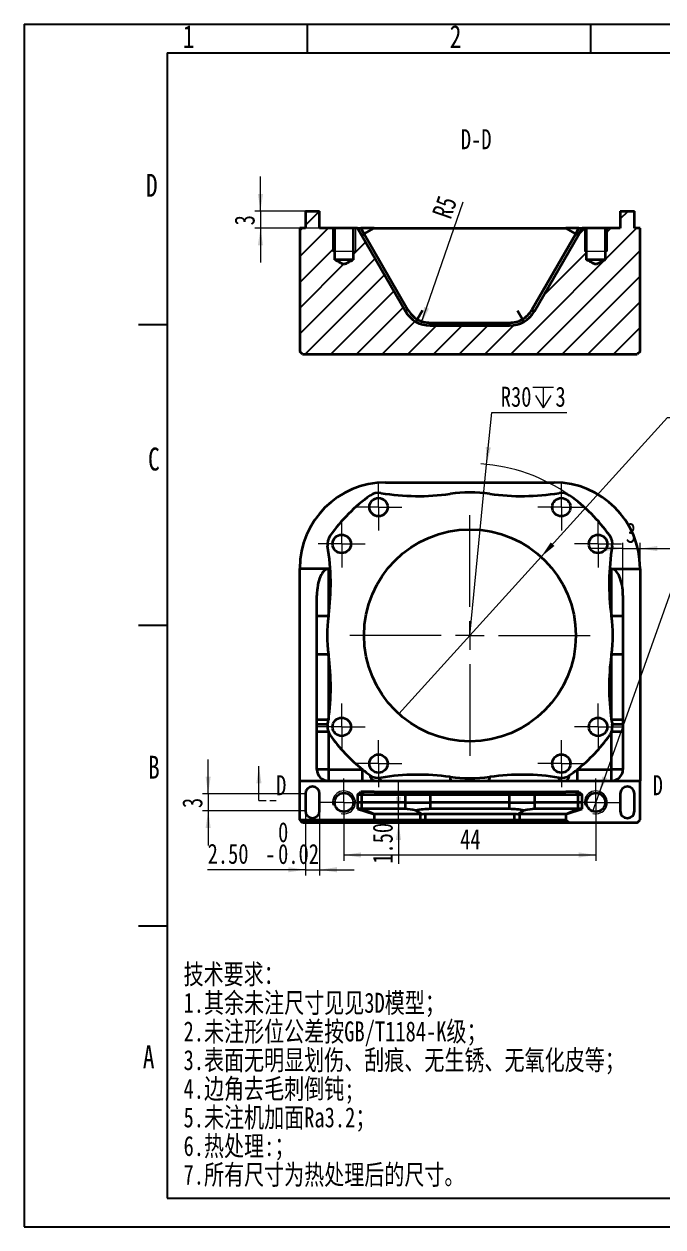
# Model space of a CAD drawing. Header units: millimetres. Extents: x 0 to 297, y 0 to 210.
# Drawn here: x 0 to 111.6, y 0 to 210 of the extents above; entities that cross this region are included whole.
import ezdxf

# ---------------------------------------------------------------- set-up
doc = ezdxf.new("R2010")
doc.units = ezdxf.units.MM
for name, pattern in [('SLD-中心线', [34.29, 30.48, -1.27, 1.27, -1.27]), ('SLD-实线', [0]), ('SLD-虚线', [1.905, 1.27, -0.635])]:
    doc.linetypes.add(name, pattern=pattern)
for name, color, linetype in [('中心线层', 1, 'SLD-中心线'), ('剖面线层', 133, 'SLD-实线'), ('尺寸线层', 83, 'SLD-实线'), ('文本', 7, 'SLD-实线'), ('细实线层', 7, 'SLD-实线')]:
    doc.layers.add(name, color=color, linetype=linetype)
doc.layers.add('粗实线层', color=7, linetype='SLD-实线', lineweight=35)
doc.styles.add('SLDTEXTSTYLE0', font='长仿宋体', dxfattribs={"bigfont": 'bigfont'})
doc.styles.add('SLDTEXTSTYLE1', font='长仿宋体')
doc.styles.add('SLDTEXTSTYLE3', font='长仿宋体')
doc.dimstyles.new('SLDDIMSTYLE0', dxfattribs={"dimtxt": 3.5, "dimasz": 3, "dimexe": 0, "dimexo": 0.0625, "dimgap": 0.875, "dimtad": 2, "dimrnd": 1e-09, "dimzin": 12, "dimdsep": 46, "dimtxsty": 'SLDTEXTSTYLE3', "dimsah": 1, "dimcen": 0.09, "dimadec": 0, "dimazin": 3, "dimtfac": 1, "dimtmove": 0, "dimatfit": 0, "dimfxl": 0, "dimfrac": 2, "dimtolj": 1, "dimtzin": 12, "dimarcsym": 0})
doc.dimstyles.new('SLDDIMSTYLE1', dxfattribs={"dimtxt": 3.5, "dimasz": 3, "dimexe": 0, "dimexo": 0.0625, "dimgap": 0.875, "dimtad": 2, "dimrnd": 1e-09, "dimzin": 12, "dimdsep": 46, "dimtxsty": 'SLDTEXTSTYLE3', "dimsah": 1, "dimcen": 0.09, "dimadec": 0, "dimazin": 3, "dimtfac": 1, "dimtofl": 0, "dimtmove": 0, "dimatfit": 3, "dimfxl": 0, "dimfrac": 2, "dimtolj": 1, "dimtzin": 12, "dimarcsym": 0})
doc.dimstyles.new('SLDDIMSTYLE3', dxfattribs={"dimtxt": 3.5, "dimasz": 3, "dimexe": 0, "dimexo": 0.0625, "dimgap": 0.875, "dimtad": 0, "dimtih": 1, "dimtoh": 1, "dimrnd": 1e-09, "dimzin": 12, "dimdsep": 46, "dimtxsty": 'SLDTEXTSTYLE3', "dimblk1": 'NONE', "dimsah": 1, "dimcen": 0, "dimadec": 0, "dimazin": 3, "dimtfac": 1, "dimtmove": 0, "dimatfit": 3, "dimldrblk": 'NONE', "dimfxl": 0, "dimfrac": 2, "dimtolj": 1, "dimtzin": 12, "dimarcsym": 0})
doc.dimstyles.new('SLDDIMSTYLE5', dxfattribs={"dimtxt": 3.5, "dimasz": 3, "dimexe": 0, "dimexo": 0.0625, "dimgap": 0.875, "dimtad": 0, "dimtih": 1, "dimtoh": 1, "dimdec": 6, "dimrnd": 1e-09, "dimzin": 12, "dimdsep": 46, "dimtxsty": 'SLDTEXTSTYLE3', "dimblk1": 'NONE', "dimsah": 1, "dimcen": 0, "dimadec": 0, "dimazin": 3, "dimtfac": 1, "dimtmove": 0, "dimatfit": 3, "dimldrblk": 'NONE', "dimfxl": 0, "dimfrac": 2, "dimtolj": 1, "dimtzin": 12, "dimarcsym": 0})
doc.dimstyles.new('SLDDIMSTYLE6', dxfattribs={"dimtxt": 3.5, "dimasz": 3, "dimexe": 0, "dimexo": 0.0625, "dimgap": 0.875, "dimtad": 2, "dimrnd": 1e-09, "dimzin": 4, "dimdsep": 46, "dimtxsty": 'SLDTEXTSTYLE3', "dimsah": 1, "dimcen": 0.09, "dimadec": 0, "dimazin": 1, "dimtol": 1, "dimtm": 0.02, "dimtfac": 1, "dimtmove": 0, "dimatfit": 0, "dimfxl": 0, "dimfrac": 2, "dimtolj": 1, "dimarcsym": 0})
doc.dimstyles.new('SLDDIMSTYLE7', dxfattribs={"dimtxt": 3.5, "dimasz": 3, "dimexe": 0, "dimexo": 0.0625, "dimgap": 0.875, "dimtad": 0, "dimtih": 1, "dimtoh": 1, "dimrnd": 1e-09, "dimzin": 12, "dimdsep": 46, "dimtxsty": 'SLDTEXTSTYLE3', "dimsah": 1, "dimcen": 0, "dimadec": 0, "dimazin": 3, "dimtfac": 1, "dimtofl": 0, "dimtmove": 0, "dimatfit": 3, "dimfxl": 0, "dimfrac": 2, "dimtolj": 1, "dimtzin": 12, "dimarcsym": 0})
doc.dimstyles.new('SLDDIMSTYLE8', dxfattribs={"dimtxt": 3.5, "dimasz": 3, "dimexe": 0, "dimexo": 0.0625, "dimgap": 0.875, "dimtad": 2, "dimrnd": 1e-09, "dimzin": 4, "dimdsep": 46, "dimtxsty": 'SLDTEXTSTYLE3', "dimsah": 1, "dimcen": 0.09, "dimadec": 0, "dimazin": 1, "dimtfac": 1, "dimtmove": 0, "dimatfit": 0, "dimfxl": 0, "dimfrac": 2, "dimtolj": 1, "dimtzin": 12, "dimarcsym": 0})
doc.dimstyles.new('SLDDIMSTYLE9', dxfattribs={"dimtxt": 3.5, "dimasz": 3, "dimexe": 0, "dimexo": 0.0625, "dimgap": 0.875, "dimtad": 2, "dimrnd": 1e-09, "dimzin": 12, "dimdsep": 46, "dimtxsty": 'SLDTEXTSTYLE3', "dimsah": 1, "dimcen": 0, "dimadec": 0, "dimazin": 3, "dimtfac": 1, "dimtofl": 0, "dimtmove": 0, "dimatfit": 3, "dimfxl": 0, "dimfrac": 2, "dimtolj": 1, "dimtzin": 12, "dimarcsym": 0})

# ---------------------------------------------------------------- blocks, each defined once
blk = doc.blocks.new('_D_10')
at = {"layer": '尺寸线层', "linetype": 'SLD-实线', "lineweight": 18}
for p, q in [((104.61, 118.43), (98.61, 118.43)), ((104.61, 110.25), (104.61, 119.43)), ((104.61, 118.43), (107.61, 118.43)), ((107.61, 114.87), (107.61, 119.43)), ((107.61, 118.43), (113.61, 118.43))]:
    blk.add_line(p, q, dxfattribs=at)
for points in [[(104.61, 118.43), (101.61, 118.88), (101.61, 117.98)], [(107.61, 118.43), (110.61, 117.98), (110.61, 118.88)]]:
    blk.add_solid(points, dxfattribs=at)
at = {"layer": '尺寸线层', "linetype": 'SLD-实线', "lineweight": 18, "insert": (105.12, 122.94), "char_height": 3.5, "attachment_point": 1, "style": 'SLDTEXTSTYLE3'}
blk.add_mtext('3', dxfattribs=at)
blk = doc.blocks.new('SW_SYMBOL_HOLE_DEPTH')
at = {"layer": '尺寸线层', "color": 0, "linetype": 'SLD-实线', "lineweight": 18}
for p, q in [((0, 875), (800, 875)), ((100, 555), (400, 75)), ((400, 875), (400, 75)), ((700, 555), (400, 75))]:
    blk.add_line(p, q, dxfattribs=at)
blk = doc.blocks.new('_D_11')
at = {"layer": '尺寸线层', "linetype": 'SLD-实线', "lineweight": 18}
for p, q in [((100.44, 75.68), (113.02, 111.02)), ((113.02, 111.02), (148.99, 111.02)), ((99.34, 72.57), (100.44, 75.68))]:
    blk.add_line(p, q, dxfattribs=at)
blk.add_solid([(100.44, 75.68), (101.87, 78.35), (101.02, 78.66)], dxfattribs=at)
at = {"layer": '尺寸线层', "linetype": 'SLD-实线', "lineweight": 18, "xscale": 0.004511737089201878, "yscale": 0.004511737089201878, "zscale": 0.004511737089201878}
for p in [(141.19, 111.5), (132.96, 107.07)]:
    blk.add_blockref('SW_SYMBOL_HOLE_DEPTH', p, dxfattribs=at)
at = {"layer": '尺寸线层', "linetype": 'SLD-实线', "lineweight": 18, "char_height": 3.5, "attachment_point": 1, "style": 'SLDTEXTSTYLE3'}
for s, insert in [('2 x  M4 - 6H ', (114.61, 115.53)), (' 4', (145.16, 115.53)), ('%%c', (116.62, 111.07)), (' 3.30 ', (120.81, 111.1)), (' 5.50', (136.93, 111.1))]:
    blk.add_mtext(s, dxfattribs=dict(at, insert=insert))
blk = doc.blocks.new('_None')
blk = doc.blocks.new('_D_12')
at = {"layer": '尺寸线层', "linetype": 'SLD-实线', "lineweight": 18}
for p, q in [((55.89, 74.12), (55.89, 63.94)), ((99.89, 74.12), (99.89, 63.94)), ((55.89, 64.94), (99.89, 64.94))]:
    blk.add_line(p, q, dxfattribs=at)
for points in [[(55.89, 64.94), (58.89, 64.49), (58.89, 65.39)], [(99.89, 64.94), (96.89, 65.39), (96.89, 64.49)]]:
    blk.add_solid(points, dxfattribs=at)
at = {"layer": '尺寸线层', "linetype": 'SLD-实线', "lineweight": 18, "insert": (76.18, 69.45), "char_height": 3.5, "attachment_point": 1, "style": 'SLDTEXTSTYLE3'}
blk.add_mtext('44', dxfattribs=at)
blk = doc.blocks.new('_D_13')
at = {"layer": '尺寸线层', "linetype": 'SLD-实线', "lineweight": 18}
for p, q in [((49.14, 72.62), (49.14, 61.36)), ((51.64, 72.62), (51.64, 61.36)), ((49.14, 62.36), (32.07, 62.36)), ((49.14, 62.36), (51.64, 62.36)), ((51.64, 62.36), (57.64, 62.36))]:
    blk.add_line(p, q, dxfattribs=at)
for points in [[(49.14, 62.36), (46.14, 62.81), (46.14, 61.91)], [(51.64, 62.36), (54.64, 61.91), (54.64, 62.81)]]:
    blk.add_solid(points, dxfattribs=at)
at = {"layer": '尺寸线层', "linetype": 'SLD-实线', "lineweight": 18, "char_height": 3.5, "attachment_point": 1, "style": 'SLDTEXTSTYLE3'}
for s, insert in [('0', (44.38, 70.67)), ('2.50', (32.07, 66.9)), ('0.02', (44.38, 66.87)), ('-', (42.12, 66.87))]:
    blk.add_mtext(s, dxfattribs=dict(at, insert=insert))
blk = doc.blocks.new('_D_14')
at = {"layer": '尺寸线层', "linetype": 'SLD-实线', "lineweight": 18}
for p, q in [((32.16, 75.62), (32.16, 81.62)), ((49.14, 75.62), (31.16, 75.62)), ((32.16, 75.62), (32.16, 72.62)), ((49.14, 72.62), (31.16, 72.62)), ((32.16, 72.62), (32.16, 66.62))]:
    blk.add_line(p, q, dxfattribs=at)
for points in [[(32.16, 75.62), (32.61, 78.62), (31.71, 78.62)], [(32.16, 72.62), (31.71, 69.62), (32.61, 69.62)]]:
    blk.add_solid(points, dxfattribs=at)
at = {"layer": '尺寸线层', "linetype": 'SLD-实线', "lineweight": 18, "insert": (27.65, 73.13), "char_height": 3.5, "attachment_point": 1, "rotation": 90, "style": 'SLDTEXTSTYLE3'}
blk.add_mtext('3', dxfattribs=at)
blk = doc.blocks.new('_D_15')
at = {"layer": '尺寸线层', "linetype": 'SLD-实线', "lineweight": 18}
for p, q in [((90.32, 116.98), (112.4, 141.33)), ((112.4, 141.33), (130.34, 141.33)), ((65.46, 89.57), (90.32, 116.98))]:
    blk.add_line(p, q, dxfattribs=at)
blk.add_solid([(90.32, 116.98), (92.67, 118.9), (92, 119.5)], dxfattribs=at)
at = {"layer": '尺寸线层', "linetype": 'SLD-实线', "lineweight": 18, "char_height": 3.5, "attachment_point": 1}
for s, insert, style in [('%%c', (113.99, 145.82), 'SLDTEXTSTYLE3'), ('37', (118.18, 145.84), 'SLDTEXTSTYLE3'), (' 贯穿', (121.88, 145.84), 'SLDTEXTSTYLE0')]:
    blk.add_mtext(s, dxfattribs=dict(at, insert=insert, style=style))
blk = doc.blocks.new('_D_16')
at = {"layer": '尺寸线层', "linetype": 'SLD-实线', "lineweight": 18}
for p, q in [((80.81, 133.13), (81.69, 142.18)), ((81.69, 142.18), (94.83, 142.18)), ((77.89, 103.27), (80.81, 133.13))]:
    blk.add_line(p, q, dxfattribs=at)
blk.add_arc((77.89, 103.27), 30, 54.5, 86.3314, dxfattribs=at)
blk.add_solid([(80.81, 133.13), (81.54, 136.07), (80.65, 136.16)], dxfattribs=at)
at = {"layer": '尺寸线层', "linetype": 'SLD-实线', "lineweight": 18, "xscale": 0.004511737089201878, "yscale": 0.004511737089201878, "zscale": 0.004511737089201878}
blk.add_blockref('SW_SYMBOL_HOLE_DEPTH', (88.87, 142.66), dxfattribs=at)
at = {"layer": '尺寸线层', "linetype": 'SLD-实线', "lineweight": 18, "char_height": 3.5, "attachment_point": 1, "style": 'SLDTEXTSTYLE3'}
for s, insert in [('R30', (83.28, 146.69)), ('3', (92.83, 146.69))]:
    blk.add_mtext(s, dxfattribs=dict(at, insert=insert))
blk = doc.blocks.new('_D_17')
at = {"layer": '尺寸线层', "linetype": 'SLD-实线', "lineweight": 18}
for p, q in [((65.41, 72.06), (65.41, 78.06)), ((65.41, 70.55), (65.41, 72.06)), ((65.41, 70.55), (65.41, 63.4))]:
    blk.add_line(p, q, dxfattribs=at)
for points in [[(65.41, 72.06), (65.86, 75.06), (64.96, 75.06)], [(65.41, 70.55), (64.96, 67.55), (65.86, 67.55)]]:
    blk.add_solid(points, dxfattribs=at)
at = {"layer": '尺寸线层', "linetype": 'SLD-实线', "lineweight": 18, "insert": (60.9, 63.4), "char_height": 3.5, "attachment_point": 1, "rotation": 90, "style": 'SLDTEXTSTYLE3'}
blk.add_mtext('1.50', dxfattribs=at)
blk = doc.blocks.new('SW_CENTERMARKSYMBOL_5')
at = {"layer": '中心线层', "color": 0, "linetype": 'SLD-中心线', "lineweight": 18}
for p, q in [((0, 2.5), (0, 4.1)), ((0, 0), (0, 2.5)), ((-2.5, 0), (-4.1, 0)), ((0, 0), (-2.5, 0)), ((0, 0), (0, -2.5)), ((0, 0), (2.5, 0)), ((2.5, 0), (4.1, 0)), ((0, -2.5), (0, -4.1))]:
    blk.add_line(p, q, dxfattribs=at)
blk = doc.blocks.new('SW_CENTERMARKSYMBOL_6')
at = {"layer": '中心线层', "color": 0, "linetype": 'SLD-中心线', "lineweight": 18}
for p, q in [((0, 2.5), (0, 4.1)), ((0, 0), (0, 2.5)), ((-2.5, 0), (-4.1, 0)), ((0, 0), (-2.5, 0)), ((0, 0), (0, -2.5)), ((0, 0), (2.5, 0)), ((2.5, 0), (4.1, 0)), ((0, -2.5), (0, -4.1))]:
    blk.add_line(p, q, dxfattribs=at)
blk = doc.blocks.new('SW_CENTERMARKSYMBOL_7')
at = {"layer": '中心线层', "color": 0, "linetype": 'SLD-中心线', "lineweight": 18}
for p, q in [((0, 2.5), (0, 4.1)), ((0, 0), (0, 2.5)), ((-2.5, 0), (-4.1, 0)), ((0, 0), (-2.5, 0)), ((0, 0), (0, -2.5)), ((0, 0), (2.5, 0)), ((2.5, 0), (4.1, 0)), ((0, -2.5), (0, -4.1))]:
    blk.add_line(p, q, dxfattribs=at)
blk = doc.blocks.new('SW_CENTERMARKSYMBOL_8')
at = {"layer": '中心线层', "color": 0, "linetype": 'SLD-中心线', "lineweight": 18}
for p, q in [((0, 2.5), (0, 4.1)), ((0, 0), (0, 2.5)), ((-2.5, 0), (-4.1, 0)), ((0, 0), (-2.5, 0)), ((0, 0), (0, -2.5)), ((0, 0), (2.5, 0)), ((2.5, 0), (4.1, 0)), ((0, -2.5), (0, -4.1))]:
    blk.add_line(p, q, dxfattribs=at)
blk = doc.blocks.new('SW_CENTERMARKSYMBOL_9')
at = {"layer": '中心线层', "color": 0, "linetype": 'SLD-中心线', "lineweight": 18}
for p, q in [((0, 2.5), (0, 4.1)), ((0, 0), (0, 2.5)), ((-2.5, 0), (-4.1, 0)), ((0, 0), (-2.5, 0)), ((0, 0), (0, -2.5)), ((0, 0), (2.5, 0)), ((2.5, 0), (4.1, 0)), ((0, -2.5), (0, -4.1))]:
    blk.add_line(p, q, dxfattribs=at)
blk = doc.blocks.new('SW_CENTERMARKSYMBOL_10')
at = {"layer": '中心线层', "color": 0, "linetype": 'SLD-中心线', "lineweight": 18}
for p, q in [((0, 2.5), (0, 4.1)), ((0, 0), (0, 2.5)), ((-2.5, 0), (-4.1, 0)), ((0, 0), (-2.5, 0)), ((0, 0), (0, -2.5)), ((0, 0), (2.5, 0)), ((2.5, 0), (4.1, 0)), ((0, -2.5), (0, -4.1))]:
    blk.add_line(p, q, dxfattribs=at)
blk = doc.blocks.new('SW_CENTERMARKSYMBOL_11')
at = {"layer": '中心线层', "color": 0, "linetype": 'SLD-中心线', "lineweight": 18}
for p, q in [((0, 5), (0, 21)), ((0, 0), (0, 2.5)), ((-5, 0), (-21, 0)), ((0, 0), (-2.5, 0)), ((0, 0), (0, -2.5)), ((0, 0), (2.5, 0)), ((5, 0), (21, 0)), ((0, -5), (0, -21))]:
    blk.add_line(p, q, dxfattribs=at)
blk = doc.blocks.new('SW_CENTERMARKSYMBOL_12')
at = {"layer": '中心线层', "color": 0, "linetype": 'SLD-中心线', "lineweight": 18}
for p, q in [((0, 2.5), (0, 4.1)), ((0, 0), (0, 2.5)), ((-2.5, 0), (-4.1, 0)), ((0, 0), (-2.5, 0)), ((0, 0), (0, -2.5)), ((0, 0), (2.5, 0)), ((2.5, 0), (4.1, 0)), ((0, -2.5), (0, -4.1))]:
    blk.add_line(p, q, dxfattribs=at)
blk = doc.blocks.new('SW_CENTERMARKSYMBOL_13')
at = {"layer": '中心线层', "color": 0, "linetype": 'SLD-中心线', "lineweight": 18}
for p, q in [((0, 2.5), (0, 4.1)), ((0, 0), (0, 2.5)), ((-2.5, 0), (-4.1, 0)), ((0, 0), (-2.5, 0)), ((0, 0), (0, -2.5)), ((0, 0), (2.5, 0)), ((2.5, 0), (4.1, 0)), ((0, -2.5), (0, -4.1))]:
    blk.add_line(p, q, dxfattribs=at)
blk = doc.blocks.new('SW_CENTERMARKSYMBOL_14')
at = {"layer": '中心线层', "color": 0, "linetype": 'SLD-中心线', "lineweight": 18}
for p, q in [((0, 2.5), (0, 4.15)), ((0, 0), (0, 2.5)), ((-2.5, 0), (-4.15, 0)), ((0, 0), (-2.5, 0)), ((0, 0), (0, -2.5)), ((0, 0), (2.5, 0)), ((2.5, 0), (4.15, 0)), ((0, -2.5), (0, -4.15))]:
    blk.add_line(p, q, dxfattribs=at)
blk = doc.blocks.new('SW_CENTERMARKSYMBOL_15')
at = {"layer": '中心线层', "color": 0, "linetype": 'SLD-中心线', "lineweight": 18}
for p, q in [((0, 2.5), (0, 4.15)), ((0, 0), (0, 2.5)), ((-2.5, 0), (-4.15, 0)), ((0, 0), (-2.5, 0)), ((0, 0), (0, -2.5)), ((0, 0), (2.5, 0)), ((2.5, 0), (4.15, 0)), ((0, -2.5), (0, -4.15))]:
    blk.add_line(p, q, dxfattribs=at)
blk = doc.blocks.new('_D_19')
at = {"layer": '尺寸线层', "linetype": 'SLD-实线', "lineweight": 18}
blk.add_line((69.34, 157.63), (76.69, 178.98), dxfattribs=at)
blk.add_solid([(69.34, 157.63), (70.74, 160.32), (69.89, 160.62)], dxfattribs=at)
at = {"layer": '尺寸线层', "linetype": 'SLD-实线', "lineweight": 18, "insert": (71.21, 176.91), "char_height": 3.5, "attachment_point": 1, "rotation": 71.0412, "style": 'SLDTEXTSTYLE3'}
blk.add_mtext('R5', dxfattribs=at)
blk = doc.blocks.new('_D_20')
at = {"layer": '尺寸线层', "linetype": 'SLD-实线', "lineweight": 18}
for p, q in [((41.3, 177.36), (41.3, 183.36)), ((49.14, 177.36), (40.3, 177.36)), ((41.3, 177.36), (41.3, 174.36)), ((51.64, 174.36), (40.3, 174.36)), ((41.3, 174.36), (41.3, 168.36))]:
    blk.add_line(p, q, dxfattribs=at)
for points in [[(41.3, 177.36), (41.75, 180.36), (40.85, 180.36)], [(41.3, 174.36), (40.85, 171.36), (41.75, 171.36)]]:
    blk.add_solid(points, dxfattribs=at)
at = {"layer": '尺寸线层', "linetype": 'SLD-实线', "lineweight": 18, "insert": (36.78, 174.86), "char_height": 3.5, "attachment_point": 1, "rotation": 90, "style": 'SLDTEXTSTYLE3'}
blk.add_mtext('3', dxfattribs=at)

msp = doc.modelspace()

# ---------------------------------------------------------------- hatches: boundary and pattern name
at = {"layer": '剖面线层'}
h = msp.add_hatch(dxfattribs=at)
h.set_pattern_fill('ANSI31', color=256, angle=3e-322, style=0)
edge = h.paths.add_edge_path(flags=0)
edge.add_line((84.8173406, 157.3625242), (70.9609342, 157.3625242))
edge.add_arc((70.9609342, 162.3625242), 5, 210, 270, ccw=False)
edge.add_line((66.6308072, 159.8625242), (58.9809161, 173.1125242))
edge.add_line((58.9809161, 173.1125242), (58.2592283, 174.3625242))
edge.add_line((58.2592283, 174.3625242), (57.5037271, 174.3625242))
edge.add_line((57.5037271, 174.3625242), (57.5037271, 168.8625242))
edge.add_spline(control_points=[(57.5037271, 168.8625242), (57.4127729, 168.8090463), (57.3217377, 168.7557053), (57.2305642, 168.7026019), (57.0061613, 168.5719001), (56.7814893, 168.4414411), (56.5524813, 168.3189873), (56.427042, 168.2519132), (56.3003437, 168.1856856), (56.1673988, 168.135093), (56.0910082, 168.1060223), (56.0107539, 168.0825474), (55.9292202, 168.0768116), (55.8465906, 168.0709987), (55.7620329, 168.0853874), (55.6829487, 168.1100276), (55.4217348, 168.1914136), (55.1849814, 168.3384258), (54.9467942, 168.4730486), (54.7213394, 168.6004751), (54.4977923, 168.731264), (54.2745477, 168.8625242)], knot_values=[0.0040540017, 0.0040540017, 0.0040540017, 0.0040540017, 0.004370533, 0.004370533, 0.004370533, 0.0051496553, 0.0051496553, 0.0051496553, 0.0055767412, 0.0055767412, 0.0055767412, 0.0058232057, 0.0058232057, 0.0058232057, 0.0060746217, 0.0060746217, 0.0060746217, 0.0069034358, 0.0069034358, 0.0069034358, 0.0076868223, 0.0076868223, 0.0076868223, 0.0076868223], weights=[1, 1, 1, 1, 1, 1, 1, 1, 1, 1, 1, 1, 1, 1, 1, 1, 1, 1, 1, 1, 1, 1], degree=3, periodic=0)
edge.add_line((54.2745477, 168.8625242), (54.2745477, 174.3625242))
edge.add_line((54.2745477, 174.3625242), (51.6391374, 174.3625242))
edge.add_line((51.6391374, 174.3625242), (51.6391374, 177.3625242))
edge.add_line((51.6391374, 177.3625242), (49.1391374, 177.3625242))
edge.add_line((49.1391374, 177.3625242), (49.1391374, 174.3625242))
edge.add_line((49.1391374, 174.3625242), (48.1639288, 174.3625242))
edge.add_line((48.1639288, 174.3625242), (48.1639288, 152.8625242))
edge.add_line((48.1639288, 152.8625242), (48.6639288, 152.3625242))
edge.add_line((48.6639288, 152.3625242), (107.114346, 152.3625242))
edge.add_line((107.114346, 152.3625242), (107.614346, 152.8625242))
edge.add_line((107.614346, 152.8625242), (107.614346, 174.3625242))
edge.add_line((107.614346, 174.3625242), (106.6391374, 174.3625242))
edge.add_line((106.6391374, 174.3625242), (106.6391374, 177.3625242))
edge.add_line((106.6391374, 177.3625242), (104.1391374, 177.3625242))
edge.add_line((104.1391374, 177.3625242), (104.1391374, 174.3625242))
edge.add_line((104.1391374, 174.3625242), (101.5037271, 174.3625242))
edge.add_line((101.5037271, 174.3625242), (101.5037271, 168.8625242))
edge.add_spline(control_points=[(101.5037271, 168.8625242), (101.4127729, 168.8090463), (101.3217377, 168.7557053), (101.2305642, 168.7026019), (101.0061613, 168.5719001), (100.7814893, 168.4414411), (100.5524813, 168.3189873), (100.427042, 168.2519132), (100.3003437, 168.1856856), (100.1673988, 168.135093), (100.0910082, 168.1060223), (100.0107539, 168.0825474), (99.9292202, 168.0768116), (99.8465906, 168.0709987), (99.7620329, 168.0853874), (99.6829487, 168.1100276), (99.4217348, 168.1914136), (99.1849814, 168.3384258), (98.9467942, 168.4730486), (98.7213394, 168.6004751), (98.4977923, 168.731264), (98.2745477, 168.8625242)], knot_values=[0.0040540017, 0.0040540017, 0.0040540017, 0.0040540017, 0.004370533, 0.004370533, 0.004370533, 0.0051496553, 0.0051496553, 0.0051496553, 0.0055767412, 0.0055767412, 0.0055767412, 0.0058232057, 0.0058232057, 0.0058232057, 0.0060746217, 0.0060746217, 0.0060746217, 0.0069034358, 0.0069034358, 0.0069034358, 0.0076868223, 0.0076868223, 0.0076868223, 0.0076868223], weights=[1, 1, 1, 1, 1, 1, 1, 1, 1, 1, 1, 1, 1, 1, 1, 1, 1, 1, 1, 1, 1, 1], degree=3, periodic=0)
edge.add_line((98.2745477, 168.8625242), (98.2745477, 174.3625242))
edge.add_line((98.2745477, 174.3625242), (97.5190466, 174.3625242))
edge.add_line((97.5190466, 174.3625242), (96.7973587, 173.1125242))
edge.add_line((96.7973587, 173.1125242), (89.1474677, 159.8625242))
edge.add_arc((84.8173406, 162.3625242), 5, 270, 330, ccw=False)

# ---------------------------------------------------------------- linework, layer by layer
for p, q in [((0, 210), (297, 210)), ((0, 210), (0, 0)), ((49.5, 205), (49.5, 210)), ((99, 205), (99, 210)), ((25, 205), (25, 5)), ((25, 205), (292, 205)), ((25, 157.5), (20, 157.5)), ((25, 105), (20, 105)), ((25, 52.5), (20, 52.5)), ((25, 5), (292, 5)), ((0, 0), (297, 0))]:
    msp.add_line(p, q)
at = {"layer": '粗实线层', "linetype": 'SLD-实线', "lineweight": 35}
for p, q in [((49.1391374, 177.3625242), (49.1391374, 174.3625242)), ((49.1391374, 177.3625242), (51.6391374, 177.3625242)), ((51.6391374, 174.3625242), (51.6391374, 177.3625242)), ((104.1391374, 177.3625242), (104.1391374, 174.3625242)), ((104.1391374, 177.3625242), (106.6391374, 177.3625242)), ((106.6391374, 174.3625242), (106.6391374, 177.3625242)), ((48.1639288, 174.3625242), (48.1639288, 152.8625242)), ((49.1391374, 174.3625242), (48.1639288, 174.3625242)), ((54.2745477, 174.3625242), (51.6391374, 174.3625242)), ((54.2745477, 168.8625242), (54.2745477, 174.3625242)), ((57.5037271, 174.3625242), (54.2745477, 174.3625242)), ((57.5037271, 174.3625242), (57.5037271, 168.8625242)), ((58.2592283, 174.3625242), (57.5037271, 174.3625242)), ((58.2592283, 174.3625242), (58.9809161, 173.1125242)), ((58.2592283, 174.3625242), (58.8365785, 174.3625242)), ((58.8365785, 174.3625242), (59.4139288, 173.3625242)), ((61.1459796, 174.3625242), (58.8365785, 174.3625242)), ((59.4139288, 173.3625242), (61.1459796, 174.3625242)), ((61.1459796, 174.3625242), (94.6322952, 174.3625242)), ((96.364346, 173.3625242), (94.6322952, 174.3625242)), ((96.9416963, 174.3625242), (94.6322952, 174.3625242)), ((96.364346, 173.3625242), (96.9416963, 174.3625242)), ((96.7973587, 173.1125242), (97.5190466, 174.3625242)), ((96.9416963, 174.3625242), (97.5190466, 174.3625242)), ((98.2745477, 174.3625242), (97.5190466, 174.3625242)), ((98.2745477, 168.8625242), (98.2745477, 174.3625242)), ((101.5037271, 174.3625242), (98.2745477, 174.3625242)), ((101.5037271, 174.3625242), (101.5037271, 168.8625242)), ((104.1391374, 174.3625242), (101.5037271, 174.3625242)), ((107.614346, 174.3625242), (106.6391374, 174.3625242)), ((107.614346, 152.8625242), (107.614346, 174.3625242)), ((58.9809161, 173.1125242), (59.4139288, 173.3625242)), ((58.9809161, 173.1125242), (66.6308072, 159.8625242)), ((59.4139288, 173.3625242), (67.0638199, 160.1125242)), ((88.714455, 160.1125242), (96.364346, 173.3625242)), ((89.1474677, 159.8625242), (96.7973587, 173.1125242)), ((96.7973587, 173.1125242), (96.364346, 173.3625242)), ((57.5037271, 168.8625242), (54.2745477, 168.8625242)), ((101.5037271, 168.8625242), (98.2745477, 168.8625242)), ((66.6308072, 159.8625242), (67.0638199, 160.1125242)), ((69.5949088, 159.9964988), (68.7109342, 158.4654099)), ((86.183366, 159.9964988), (87.0673406, 158.4654099)), ((89.1474677, 159.8625242), (88.714455, 160.1125242)), ((68.4609342, 158.0323972), (68.7109342, 158.4654099)), ((70.9609342, 157.3625242), (70.9609342, 157.8625242)), ((70.9609342, 157.8625242), (84.8173406, 157.8625242)), ((84.8173406, 157.3625242), (84.8173406, 157.8625242)), ((87.3173406, 158.0323972), (87.0673406, 158.4654099)), ((70.9609342, 157.3625242), (84.8173406, 157.3625242)), ((48.6639288, 152.3625242), (48.1639288, 152.8625242)), ((48.6639288, 152.3625242), (107.114346, 152.3625242)), ((107.614346, 152.8625242), (107.114346, 152.3625242)), ((63.1639288, 129.9740085), (92.614346, 129.9740085)), ((48.1639288, 114.8740085), (48.1639288, 114.9740085)), ((53.1639288, 114.8740085), (48.1639288, 114.8740085)), ((48.1639288, 77.8740085), (48.1639288, 114.8740085)), ((53.1639288, 114.8740085), (53.1639288, 106.6156486)), ((102.614346, 114.8740085), (107.614346, 114.8740085)), ((102.614346, 106.6156486), (102.614346, 114.8740085)), ((107.614346, 114.8740085), (107.614346, 114.9740085)), ((107.614346, 114.8740085), (107.614346, 77.8740085)), ((51.1639288, 79.8740085), (51.1639288, 110.2490085)), ((104.614346, 110.2490085), (104.614346, 79.8740085)), ((53.1639288, 106.6156486), (51.1639288, 106.6156486)), ((104.614346, 106.6156486), (102.614346, 106.6156486)), ((53.1639288, 99.9323683), (51.1639288, 99.9323683)), ((53.1639288, 99.9323683), (53.1639288, 88.5504449)), ((104.614346, 99.9323683), (102.614346, 99.9323683)), ((102.614346, 88.5504449), (102.614346, 99.9323683)), ((53.1639288, 88.5504449), (51.1639288, 88.5504449)), ((104.614346, 88.5504449), (102.614346, 88.5504449)), ((53.1639288, 86.4168247), (51.1639288, 86.4168247)), ((53.1639288, 86.4168247), (53.1639288, 79.8740085)), ((104.614346, 86.4168247), (102.614346, 86.4168247)), ((102.614346, 79.8740085), (102.614346, 86.4168247)), ((53.1639288, 79.8740085), (51.1639288, 79.8740085)), ((53.1639288, 79.8740085), (59.115752, 79.8740085)), ((53.1639288, 79.8740085), (53.1639288, 77.8740085)), ((59.115752, 77.8740085), (59.115752, 79.8740085)), ((96.6625228, 77.8740085), (96.6625228, 79.8740085)), ((96.6625228, 79.8740085), (102.614346, 79.8740085)), ((102.614346, 77.8740085), (102.614346, 79.8740085)), ((104.614346, 79.8740085), (102.614346, 79.8740085)), ((48.1639288, 71.0540085), (48.1639288, 77.8740085)), ((48.1639288, 77.8740085), (53.1639288, 77.8740085)), ((53.1639288, 77.8740085), (102.614346, 77.8740085)), ((102.614346, 77.8740085), (107.614346, 77.8740085)), ((107.614346, 71.0540085), (107.614346, 77.8740085)), ((49.1391374, 75.6240085), (49.1391374, 72.6240085)), ((51.6391374, 72.6240085), (51.6391374, 75.6240085)), ((58.2592283, 75.4659192), (58.8365785, 75.9659192)), ((61.1459796, 75.9659192), (58.8365785, 75.9659192)), ((58.9809161, 75.4659192), (59.4139288, 75.9659192)), ((61.1459796, 75.9659192), (94.6322952, 75.9659192)), ((66.6308072, 75.4659192), (67.0638199, 75.9659192)), ((68.4609342, 75.4659192), (68.7109342, 75.9659192)), ((70.9609342, 75.4659192), (70.9609342, 75.9659192)), ((84.8173406, 75.4659192), (84.8173406, 75.9659192)), ((87.3173406, 75.4659192), (87.0673406, 75.9659192)), ((89.1474677, 75.4659192), (88.714455, 75.9659192)), ((96.9416963, 75.9659192), (94.6322952, 75.9659192)), ((96.7973587, 75.4659192), (96.364346, 75.9659192)), ((96.9416963, 75.9659192), (97.5190466, 75.4659192)), ((104.1391374, 75.6240085), (104.1391374, 72.6240085)), ((106.6391374, 72.6240085), (106.6391374, 75.6240085)), ((58.2592283, 75.4659192), (58.2592283, 74.1240085)), ((58.9809161, 75.4659192), (58.2592283, 75.4659192)), ((58.2592283, 74.1240085), (58.2592283, 72.9659192)), ((58.9809161, 74.1240085), (58.2592283, 74.1240085)), ((58.9809161, 74.1240085), (58.9809161, 75.4659192)), ((66.6308072, 75.4659192), (58.9809161, 75.4659192)), ((58.9809161, 72.9659192), (58.9809161, 74.1240085)), ((66.6308072, 74.1240085), (58.9809161, 74.1240085)), ((66.6308072, 74.1240085), (66.6308072, 75.4659192)), ((68.4609342, 75.4659192), (66.6308072, 75.4659192)), ((66.6308072, 72.9659192), (66.6308072, 74.1240085)), ((66.6308072, 74.1240085), (70.9609342, 74.1240085)), ((70.9609342, 75.4659192), (68.4609342, 75.4659192)), ((70.9609342, 75.4659192), (70.9609342, 74.1240085)), ((84.8173406, 75.4659192), (70.9609342, 75.4659192)), ((70.9609342, 74.1240085), (70.9609342, 72.9659192)), ((84.8173406, 74.1240085), (70.9609342, 74.1240085)), ((84.8173406, 74.1240085), (84.8173406, 75.4659192)), ((87.3173406, 75.4659192), (84.8173406, 75.4659192)), ((84.8173406, 72.9659192), (84.8173406, 74.1240085)), ((84.8173406, 74.1240085), (89.1474677, 74.1240085)), ((89.1474677, 75.4659192), (87.3173406, 75.4659192)), ((96.7973587, 75.4659192), (89.1474677, 75.4659192)), ((89.1474677, 75.4659192), (89.1474677, 74.1240085)), ((89.1474677, 74.1240085), (89.1474677, 72.9659192)), ((96.7973587, 74.1240085), (89.1474677, 74.1240085)), ((97.5190466, 75.4659192), (96.7973587, 75.4659192)), ((96.7973587, 74.1240085), (96.7973587, 75.4659192)), ((97.5190466, 74.1240085), (96.7973587, 74.1240085)), ((96.7973587, 72.9659192), (96.7973587, 74.1240085)), ((97.5190466, 74.1240085), (97.5190466, 75.4659192)), ((97.5190466, 72.9659192), (97.5190466, 74.1240085)), ((58.2592283, 72.9659192), (61.1459796, 72.0559936)), ((58.9809161, 72.9659192), (58.2592283, 72.9659192)), ((61.1459796, 72.0559936), (58.9809161, 72.9659192)), ((66.6308072, 72.9659192), (58.9809161, 72.9659192)), ((61.1459796, 72.0559936), (61.1459796, 71.0540085)), ((69.2288834, 72.0559936), (61.1459796, 72.0559936)), ((68.4609342, 72.7221054), (69.5949088, 72.0072308)), ((69.2288834, 71.0540085), (69.2288834, 72.0559936)), ((70.0949088, 72.0559936), (70.0949088, 71.0540085)), ((85.683366, 72.0559936), (70.0949088, 72.0559936)), ((84.8173406, 72.9659192), (70.9609342, 72.9659192)), ((85.683366, 71.0540085), (85.683366, 72.0559936)), ((87.3173406, 72.7221054), (86.183366, 72.0072308)), ((94.6322952, 72.0559936), (86.5493914, 72.0559936)), ((86.5493914, 72.0559936), (86.5493914, 71.0540085)), ((96.7973587, 72.9659192), (89.1474677, 72.9659192)), ((94.6322952, 72.0559936), (97.5190466, 72.9659192)), ((94.6322952, 72.0559936), (96.7973587, 72.9659192)), ((94.6322952, 72.0559936), (94.6322952, 71.0540085)), ((97.5190466, 72.9659192), (96.7973587, 72.9659192)), ((48.1639288, 71.0540085), (61.1459796, 71.0540085)), ((48.6639288, 70.5540085), (48.1639288, 71.0540085)), ((60.8573045, 70.5540085), (48.6639288, 70.5540085)), ((60.8573045, 70.5540085), (61.1459796, 71.0540085)), ((68.7958707, 70.5540085), (60.8573045, 70.5540085)), ((61.1459796, 71.0540085), (69.2288834, 71.0540085)), ((68.7958707, 70.5540085), (69.2288834, 71.0540085)), ((70.0949088, 70.5540085), (68.7958707, 70.5540085)), ((69.2288834, 71.0540085), (70.0949088, 71.0540085)), ((70.0949088, 70.5540085), (70.0949088, 71.0540085)), ((70.0949088, 71.0540085), (85.683366, 71.0540085)), ((85.683366, 70.5540085), (70.0949088, 70.5540085)), ((85.683366, 71.0540085), (86.5493914, 71.0540085)), ((85.683366, 70.5540085), (85.683366, 71.0540085)), ((86.9824041, 70.5540085), (85.683366, 70.5540085)), ((86.5493914, 71.0540085), (94.6322952, 71.0540085)), ((86.9824041, 70.5540085), (86.5493914, 71.0540085)), ((95.2096455, 70.5540085), (86.9824041, 70.5540085)), ((94.6322952, 71.0540085), (95.2096455, 70.5540085)), ((107.114346, 70.5540085), (95.2096455, 70.5540085)), ((107.114346, 70.5540085), (107.614346, 71.0540085))]:
    msp.add_line(p, q, dxfattribs=at)
at = {"layer": '粗实线层', "linetype": 'SLD-实线', "lineweight": 35, "flags": 128}
for points in [[(61.1980796, 77.8740085), (61.0886016, 77.8906778), (60.9809486, 77.9404078), (60.8769149, 78.0223696), (60.7782349, 78.1351969), (60.6865533, 78.277009), (60.6033986, 78.445442), (60.5301568, 78.6376882), (60.4680487, 78.8505429)], [(62.0871497, 77.8740085), (62.1202446, 77.8829407), (62.1530439, 77.9096576), (62.1852546, 77.9539204), (62.216589, 78.0153339), (62.2467672, 78.0933495), (62.2755197, 78.1872704), (62.3025896, 78.2962575), (62.3277351, 78.4193375)], [(93.6911251, 77.8740085), (93.6580302, 77.8829407), (93.6252309, 77.9096576), (93.5930202, 77.9539204), (93.5616858, 78.0153339), (93.5315076, 78.0933495), (93.5027552, 78.1872704), (93.4756852, 78.2962575), (93.4505397, 78.4193375)], [(94.5801952, 77.8740085), (94.6896732, 77.8906778), (94.7973262, 77.9404078), (94.9013599, 78.0223696), (95.0000399, 78.1351969), (95.0917215, 78.277009), (95.1748762, 78.445442), (95.2481181, 78.6376882), (95.3102261, 78.8505429)]]:
    msp.add_lwpolyline(points, dxfattribs=at)
at = {"layer": '粗实线层', "linetype": 'SLD-实线', "lineweight": 35}
for centre, radius in [((61.9198061, 125.6621852), 1.6), ((93.8584687, 125.6621852), 1.6), ((55.5009607, 119.2433398), 1.6), ((77.8891374, 103.2740085), 18.5), ((100.2773142, 119.2433398), 1.6), ((55.5009607, 87.3046772), 1.6), ((100.2773142, 87.3046772), 1.6), ((61.9198061, 80.8858317), 1.6), ((93.8584687, 80.8858317), 1.6), ((55.8891374, 74.1240085), 1.65), ((99.8891374, 74.1240085), 1.65)]:
    msp.add_circle(centre, radius, dxfattribs=at)
for centre, radius, start, end in [((70.9609342, 162.3625242), 5, 210, 270), ((70.9609342, 162.3625242), 4.5, 210, 240), ((84.8173406, 162.3625242), 5, 270, 330), ((84.8173406, 162.3625242), 4.5, 300, 330), ((70.9609342, 162.3625242), 4.5, 240, 270), ((84.8173406, 162.3625242), 4.5, 270, 300), ((63.1639288, 114.9740085), 15, 90, 180), ((61.9198061, 125.6621852), 2.5, 80.608964308, 125.5), ((68.8545993, 167.5925876), 40, 260.608964308, 277.995764332), ((77.8891374, 103.2740085), 24.95, 82.004235668, 97.995764332), ((86.9236755, 167.5925876), 40, 262.004235668, 279.391035692), ((92.614346, 114.9740085), 15, 0, 90), ((93.8584687, 125.6621852), 2.5, 54.5, 99.391035692), ((77.8891374, 103.2740085), 30, 125.5, 144.5), ((77.8891374, 103.2740085), 30, 35.5, 54.5), ((55.5009607, 119.2433398), 2.5, 144.5, 189.391035692), ((100.2773142, 119.2433398), 2.5, 350.608964308, 35.5), ((13.5705583, 112.3085466), 40, 352.004235668, 9.391035692), ((142.2077165, 112.3085466), 40, 170.608964308, 187.995764332), ((77.8891374, 103.2740085), 24.95, 172.303047637, 187.696952363), ((77.8891374, 103.2740085), 24.95, 172.004235668, 172.303047637), ((77.8891374, 103.2740085), 24.95, 7.696952363, 7.995764332), ((77.8891374, 103.2740085), 24.95, 352.303047637, 7.696952363), ((77.8891374, 103.2740085), 24.95, 187.696952363, 187.995764332), ((13.5705583, 94.2394704), 40, 351.823345173, 7.995764332), ((142.2077165, 94.2394704), 40, 172.004235668, 188.176654827), ((77.8891374, 103.2740085), 24.95, 352.004235668, 352.303047637), ((13.5705583, 94.2394704), 40, 350.608964308, 351.823345173), ((142.2077165, 94.2394704), 40, 188.176654827, 189.391035692), ((52.586605, 45.1214277), 42.5935332, 89.397536765, 91.91410534), ((55.5009607, 87.3046772), 2.5, 170.608964308, 200.802086563), ((55.5009607, 87.3046772), 2.5, 200.802086563, 215.5), ((100.2773142, 87.3046772), 2.5, 324.5, 339.197913437), ((100.2773142, 87.3046772), 2.5, 339.197913437, 9.391035692), ((103.1916698, 45.1214277), 42.5935332, 88.08589466, 90.602463235), ((77.8891374, 103.2740085), 30, 215.5, 231.260575402), ((77.8891374, 103.2740085), 30, 308.739424598, 324.5), ((53.1639288, 79.8740085), 2, 180, 270), ((77.8891374, 103.2740085), 30, 231.260575402, 234.5), ((77.8891374, 103.2740085), 30, 305.5, 308.739424598), ((102.614346, 79.8740085), 2, 270, 0), ((61.9198061, 80.8858317), 2.5, 234.5, 279.391035692), ((68.8545993, 38.9554293), 40, 82.004235668, 99.391035692), ((75.4995697, 78.4825873), 1.0842316, 175.557861087, 214.145724922), ((77.8891374, 103.2740085), 24.95, 262.004235668, 277.995764332), ((80.2787051, 78.4825873), 1.0842316, 325.854275078, 4.442138913), ((86.9236755, 38.9554293), 40, 80.608964308, 97.995764332), ((93.8584687, 80.8858317), 2.5, 260.608964308, 305.5), ((50.3891374, 75.6240085), 1.25, 0, 180), ((105.3891374, 75.6240085), 1.25, 0, 180), ((50.3891374, 72.6240085), 1.25, 180, 0), ((105.3891374, 72.6240085), 1.25, 180, 0)]:
    msp.add_arc(centre, radius, start, end, dxfattribs=at)
for centre, major_axis, ratio, start_param, end_param in [((53.1639288, 110.2490085), (0, 4.625), 0.4324324324, 0, 1.5707963268), ((102.614346, 110.2490085), (0, 4.625), 0.4324324324, 4.7123889804, 6.2831853072), ((70.9609342, 71.146068), (4.9928211, -1.6225171), 0.1650759016, 2.1479884495, 2.6715872251), ((70.9609342, 71.146068), (5, 0), 0.3639702343, 1.5707963268, 2.0943951024), ((70.0949088, 71.6920234), (0.9985642, -0.3245034), 0.1650759016, 2.1479884495, 2.6715872251), ((70.0949088, 71.6920234), (1, 0), 0.3639702343, 1.5707963268, 2.0943951024), ((84.8173406, 71.146068), (5, 0), 0.3639702343, 1.0471975512, 1.5707963268), ((85.683366, 71.6920234), (1, 0), 0.3639702343, 1.0471975512, 1.5707963268), ((85.683366, 71.6920234), (0.9985642, 0.3245034), 0.1650759016, 0.4700054285, 0.9936042041), ((84.8173406, 71.146068), (4.9928211, 1.6225171), 0.1650759016, 0.4700054285, 0.9936042041)]:
    msp.add_ellipse(centre, major_axis=major_axis, ratio=ratio, start_param=start_param, end_param=end_param, dxfattribs=at)
for points in [[(57.5037271, 168.8625242), (57.242759, 168.7090839), (56.9815969, 168.5559174), (56.5846961, 168.3353155), (56.4517006, 168.2627142), (56.246335, 168.1663004), (56.1764439, 168.1360696), (56.0327173, 168.0898459), (55.9573088, 168.074486), (55.8065993, 168.0763988), (55.7329284, 168.0930579), (55.5894612, 168.141061), (55.5207852, 168.1712631), (55.3175643, 168.2675614), (55.1859016, 168.3395024), (54.7924469, 168.5584353), (54.5333528, 168.7103557), (54.2745477, 168.8625242)], [(101.5037271, 168.8625242), (101.242759, 168.7090839), (100.9815969, 168.5559174), (100.5846961, 168.3353155), (100.4517006, 168.2627142), (100.246335, 168.1663004), (100.1764439, 168.1360696), (100.0327173, 168.0898459), (99.9573088, 168.074486), (99.8065993, 168.0763988), (99.7329284, 168.0930579), (99.5894612, 168.141061), (99.5207852, 168.1712631), (99.3175643, 168.2675614), (99.1859016, 168.3395024), (98.7924469, 168.5584353), (98.5333528, 168.7103557), (98.2745477, 168.8625242)]]:
    msp.add_open_spline(points, degree=3, knots=[0, 0, 0, 0, 0.25, 0.25, 0.375, 0.375, 0.4375, 0.4375, 0.5, 0.5, 0.5625, 0.5625, 0.625, 0.625, 0.75, 0.75, 1, 1, 1, 1], dxfattribs=at)
at = {"layer": '细实线层', "linetype": 'SLD-实线', "lineweight": 18}
for p, q in [((53.8891374, 174.3625242), (53.8891374, 170.3625242)), ((57.8891374, 174.3625242), (57.8891374, 170.3625242)), ((97.8891374, 174.3625242), (97.8891374, 170.3625242)), ((101.8891374, 174.3625242), (101.8891374, 170.3625242)), ((53.8891374, 170.3625242), (57.8891374, 170.3625242)), ((97.8891374, 170.3625242), (101.8891374, 170.3625242)), ((41.0298787, 74.4640085), (41.0298787, 80.4640085))]:
    msp.add_line(p, q, dxfattribs=at)
at = {"layer": '细实线层', "linetype": 'SLD-虚线', "lineweight": 18}
msp.add_line((41.0298787, 74.4640085), (44.0298787, 74.4640085), dxfattribs=at)
at = {"layer": '细实线层', "linetype": 'SLD-实线', "lineweight": 18}
for centre in [(55.8891374, 74.1240085), (99.8891374, 74.1240085)]:
    msp.add_arc(centre, 2, 255, 195, dxfattribs=at)
at = {"layer": '细实线层', "linetype": 'SLD-虚线', "lineweight": 18}
msp.add_solid([(41.0298787, 80.4640085), (40.5798787, 77.4640085), (41.4798787, 77.4640085)], dxfattribs=at)

# ---------------------------------------------------------------- block references
at = {"layer": '中心线层', "linetype": 'SLD-中心线', "lineweight": 18}
for name, p in [('SW_CENTERMARKSYMBOL_6', (61.9198061, 125.6621852)), ('SW_CENTERMARKSYMBOL_12', (93.8584687, 125.6621852)), ('SW_CENTERMARKSYMBOL_11', (77.8891374, 103.2740085)), ('SW_CENTERMARKSYMBOL_13', (55.5009607, 119.2433398)), ('SW_CENTERMARKSYMBOL_5', (100.2773142, 119.2433398)), ('SW_CENTERMARKSYMBOL_7', (55.5009607, 87.3046772)), ('SW_CENTERMARKSYMBOL_9', (100.2773142, 87.3046772)), ('SW_CENTERMARKSYMBOL_10', (61.9198061, 80.8858317)), ('SW_CENTERMARKSYMBOL_8', (93.8584687, 80.8858317)), ('SW_CENTERMARKSYMBOL_15', (55.8891374, 74.1240085)), ('SW_CENTERMARKSYMBOL_14', (99.8891374, 74.1240085))]:
    msp.add_blockref(name, p, dxfattribs=at)

# ---------------------------------------------------------------- texts
at = {"layer": '文本', "linetype": 'SLD-实线', "lineweight": 18}
for s, insert, char_height, attachment_point, style in [('1', (27.7205428, 209.8118264), 4, 1, 'SLDTEXTSTYLE1'), ('2', (74.3597014, 209.8118264), 4, 1, 'SLDTEXTSTYLE1'), ('D-D', (78.985318, 191.6478724), 3.5, 2, 'SLDTEXTSTYLE3'), ('D', (21.2937193, 183.8510198), 4, 1, 'SLDTEXTSTYLE1'), ('C', (21.6612123, 136.0618264), 4, 1, 'SLDTEXTSTYLE1'), ('B', (21.6612123, 82.2545404), 4, 1, 'SLDTEXTSTYLE1'), ('技术要求：', (27.8643712, 45.8840829), 3.5, 1, 'SLDTEXTSTYLE0'), ('1.其余未注尺寸见见3D模型；', (27.8643712, 40.884083), 3.5, 1, 'SLDTEXTSTYLE0'), ('2.未注形位公差按GB/T1184-K级；', (27.8643712, 35.8840831), 3.5, 1, 'SLDTEXTSTYLE0'), ('A', (20.7490995, 31.6775527), 4, 1, 'SLDTEXTSTYLE1'), ('3.表面无明显划伤、刮痕、无生锈、无氧化皮等；', (27.8643712, 30.8840832), 3.5, 1, 'SLDTEXTSTYLE0'), ('4.边角去毛刺倒钝;', (27.8643712, 25.8840833), 3.5, 1, 'SLDTEXTSTYLE0'), ('5.未注机加面Ra3.2；', (27.8643712, 20.8840834), 3.5, 1, 'SLDTEXTSTYLE0'), ('6.热处理:；', (27.8643712, 15.8840835), 3.5, 1, 'SLDTEXTSTYLE0'), ('7.所有尺寸为热处理后的尺寸。', (27.8643712, 10.8840836), 3.5, 1, 'SLDTEXTSTYLE0')]:
    msp.add_mtext(s, dxfattribs=dict(at, insert=insert, char_height=char_height, attachment_point=attachment_point, style=style))
at = {"layer": '细实线层', "linetype": 'SLD-虚线', "lineweight": 18, "char_height": 3.5, "attachment_point": 1, "style": 'SLDTEXTSTYLE3'}
for insert in [(44.0298787, 78.8693075), (109.8188236, 78.8693075)]:
    msp.add_mtext('D', dxfattribs=dict(at, insert=insert))

# ---------------------------------------------------------------- dimensions: what is measured, and where the dimension line sits
at = {"layer": '尺寸线层', "linetype": 'SLD-实线', "lineweight": 18}
for base, p1, p2, dimstyle, picture, middle in [((41.2953623, 174.3625242), (49.1391374, 177.3625242), (51.6391374, 174.3625242), 'SLDDIMSTYLE0', '_D_20', (41.2953623, 175.8625242)), ((32.1639288, 72.6240085), (49.1391374, 75.6240085), (49.1391374, 72.6240085), 'SLDDIMSTYLE0', '_D_14', (32.1639288, 74.1240085)), ((65.4110175, 72.0559936), (68.7958707, 70.5540085), (69.2288834, 72.0559936), 'SLDDIMSTYLE8', '_D_17', (65.4110175, 67.459698))]:
    dim = msp.add_linear_dim(base=base, p1=p1, p2=p2, angle=90, dimstyle=dimstyle, dxfattribs=at)
    dim.commit()
    dim.dimension.update_dxf_attribs({"geometry": picture, "text_midpoint": middle, "dimtype": 160})
dim = msp.add_radius_dim(center=(70.9609342, 162.3625242), mpoint=(69.3364917, 157.6337626), dimstyle='SLDDIMSTYLE9', dxfattribs=at)
dim.commit()
dim.dimension.update_dxf_attribs({"geometry": '_D_19', "text_midpoint": (76.1136235, 177.3620137), "dimtype": 164})
dim = msp.add_diameter_dim_2p(p1=(65.4614095, 89.5699368), p2=(90.3168653, 116.9780801), text='<> 贯穿', dimstyle='SLDDIMSTYLE3', dxfattribs=at)
dim.commit()
dim.dimension.update_dxf_attribs({"geometry": '_D_15', "text_midpoint": (122.1658378, 143.520798), "dimtype": 163})
dim = msp.add_radius_dim(center=(77.8891374, 103.2740085), mpoint=(80.8050168, 133.1319663), text='<>{\\fGDT;x}3', dimstyle='SLDDIMSTYLE7', dxfattribs=at)
dim.commit()
dim.dimension.update_dxf_attribs({"geometry": '_D_16', "text_midpoint": (89.0546779, 144.3751509), "dimtype": 164})
for base, p1, p2, dimstyle, picture, middle in [((107.614346, 118.427886), (104.614346, 110.2490085), (107.614346, 114.8740085), 'SLDDIMSTYLE0', '_D_10', (106.114346, 118.427886)), ((99.8891374, 64.941562), (55.8891374, 74.1240085), (99.8891374, 74.1240085), 'SLDDIMSTYLE1', '_D_12', (77.8891374, 64.941562)), ((51.6391374, 62.3594493), (49.1391374, 72.6240085), (51.6391374, 72.6240085), 'SLDDIMSTYLE6', '_D_13', (42.1145929, 62.3594493))]:
    dim = msp.add_linear_dim(base=base, p1=p1, p2=p2, dimstyle=dimstyle, dxfattribs=at)
    dim.commit()
    dim.dimension.update_dxf_attribs({"geometry": picture, "text_midpoint": middle, "dimtype": 160})
dim = msp.add_diameter_dim_2p(p1=(99.3359968, 72.5694875), p2=(100.442278, 75.6785294), text='2 x  M4 - 6H {\\fGDT;x} 4\\P%%c 3.30 {\\fGDT;x} 5.50\\P', dimstyle='SLDDIMSTYLE5', override={"dimpost": '<>'}, dxfattribs=at)
dim.commit()
dim.dimension.update_dxf_attribs({"geometry": '_D_11', "text_midpoint": (131.7996451, 110.9943608), "dimtype": 163})

doc.saveas('drawing.dxf')
